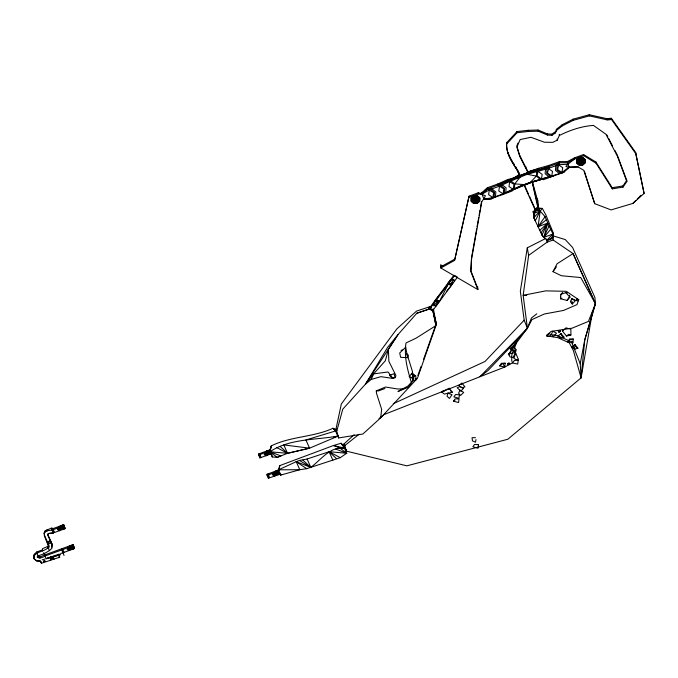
<?xml version="1.0" encoding="UTF-8"?>
<svg xmlns="http://www.w3.org/2000/svg" width="678" height="678" viewBox="0 0 678 678"><rect width="100%" height="100%" fill="white"/><g stroke="black" fill="none" stroke-linecap="round" stroke-linejoin="round"><path stroke-width="1.02" d="M413.394 380.748L412.105 378.163L415.648 375.468L416.199 379.629L413.394 380.748L413.402 377.392M457.481 277.132L432.632 310.77L429.615 309.015L429.623 307.905L453.904 275.209M429.327 308.948L429.352 307.77L430.284 308.21L429.674 308.058L429.327 308.948L429.386 306.846L431.301 307.439M537.01 210.646L535.908 209.595L535.976 210.917M515.865 350.509L515.848 351.441L514.653 352.111L514.119 351.619M519.933 176.153L519.95 175.534L526.772 173.059L549.155 166.525L549.061 165.373L559.46 161.601L567.359 161.627L574.512 157.847L583.597 154.55L595.954 162.067L612.192 187.721L612.285 188.865L623.048 187.094L626.828 181.526L626.743 180.373L617.327 155.118L614.946 150.533M470.888 269.59L471.413 259.132M576.647 300.769L576.453 299.879M517.416 177.026L507.703 179.577L497.72 184.018L497.805 185.162C505.178 181.111 513.085 179.331 519.568 174.119L519.653 175.263M344.848 445.971L344.382 448.082L346.695 453.251L340.271 457.675L306.702 468.684L299.803 469.727L280.548 475.125L278.243 469.956L279.828 465.6L333.466 445.514L341.051 443.268L344.043 445.624M42.502 549.883L36.815 551.943L34.281 554.29L34.154 558.647L36.782 560.799L40.409 560.935L41.451 563.265L59.715 557.214L59.308 555.358M34.154 558.647L34.281 554.29M34.366 555.443C38.18 551.112 44.841 551.333 48.901 547.146L48.867 545.087M48.901 547.146L44.502 536.239L44.172 532.9L45.146 530.916L51.96 527.798L52.138 530.086L53.393 532.891L65.037 528.662L63.698 524.73L52.053 528.959L52.138 530.086L54.562 532.459L53.316 529.662L52.053 528.959M51.842 547.121L52.062 543.925L47.604 533.933M52.062 543.925L51.926 548.265L49.435 550.621L43.841 553.824L38.154 555.892L37.383 557.477L40.002 557.825L39.909 556.68L37.29 556.333L37.383 557.477M558.494 331.813L558.587 330.915L559.926 330.5L560.392 331.22L559.774 331.957L558.494 331.813L558.163 331.067L559.638 331.245L558.494 331.813L559.774 331.957L559.892 331.432M429.386 306.846L416.529 311.1L396.85 328.898L341.356 403.935L336.008 428.894L336.313 432.776L338.619 437.946L362.866 434.022L380.689 417.826L381.646 409.343L376.493 393.265L376.273 390.85L385.502 387.036L397.689 388.994L402.562 388.926L407.97 386.053L413.173 380.35L412.461 371.527L406.868 353.585M572.452 302.354L572.257 304.058L570.351 301.668L571.91 298.54L575.58 300.473L572.257 304.058L571.808 301.066M543.849 237.351L541.993 235.037L533.73 217.596L535.306 209.307M354.145 434.674L344.06 443.87L344.221 446.005L346.526 451.175L406.851 465.845L507.814 439.259L581.097 377.858L580.232 363.73L584.792 339.729L595.437 303.668L573.071 253.589L553.087 239.97L553.401 233.215L545.79 214.782L542.341 208.443L540.18 211.053L535.256 220.833L533.73 217.596L534.281 213.197L533.035 211.816L535.451 209.638L535.544 210.782L535.035 210.587L535.323 209.527M504.712 367.027L505.212 363.239L501.364 363.366L499.686 365.942L504.712 367.027L503.347 364.366M572.868 342.865L573.368 339.076L569.52 339.203L567.842 341.78L572.868 342.865L571.961 341.093M538.281 208.46L538.866 208.129L540.18 211.053L538.095 226.638L547.688 223.155L543.849 237.351L547.027 240.037L547.197 242.114L528.637 255.36L523.162 295.328L527.408 328.22L516.466 342.907L508.517 354.95L517.255 339.78L527.408 328.22L531.967 319.584L544.409 313.982L563.511 310.448L577.029 304.6L578.665 299.668L566.308 291.311L545.722 290.862L523.162 295.328L526.704 295.464M443.243 266.301L440.581 264.751L440.836 268.005L477.863 289.591L470.93 271.776L471.557 259.233L481.787 201.875L483.363 199.315L492.864 197.603L503.059 193.9L503.822 188.874L497.805 185.162L502.262 184.899L506.11 187.831L505.729 192.688L502.059 194.688C521.229 183.78 542.976 178.823 563.808 172.271L569.478 167.322L578.131 166.898L583.8 170.381L594.708 203.671L611.09 209.917L632.82 203.442L644.1 193.442L635.642 152.448L611.437 118.353M549.155 166.525L547.036 168.78L546.629 173.263L550.511 176.568L553.401 176.051L549.002 176.975L545.112 173.67L545.527 169.195L549.155 166.525L547.434 173.043L551.714 176.238L553.401 176.051L541.425 179.034L537.154 175.839L537.951 171.254L539.044 169.381L509.729 181.501L508.958 186.535L513.195 189.289L502.059 194.688L504.237 193.366L504.618 188.509L500.762 185.586L497.805 185.162M513.195 189.289L513.966 184.255L507.797 180.721L519.95 175.534L526.772 173.059L528.315 173.11M545.926 238.376L527.281 247.834L520.331 291.159L524.17 320.186L527.408 328.22L479.914 376.756L383.977 414.605L379.01 418.529M509.729 181.501L499.584 186.119L489.389 189.823L488.575 194.637L492.864 197.603L491.652 198.468L484.033 199.434L481.524 192.874L487.312 187.789L497.72 184.018M492.864 197.603L493.686 192.781L487.406 188.942L487.312 187.789M499.584 186.119L498.762 190.942L503.059 193.9M551.714 176.238L552.528 171.424L548.239 168.458L527.179 174.314L536.349 176.06L540.23 179.356L543.298 178.907L543.358 179.695L563.808 172.271L560.689 172.983L556.791 169.873L557.214 165.195L559.553 162.745L567.452 162.771L574.597 158.991L583.69 155.694L596.047 163.22L612.285 188.865M559.46 161.601L557.604 169.576L561.901 172.543L569.139 167.017L578.131 166.898M561.901 172.543L562.723 167.72L558.426 164.754L548.239 168.458M592.403 312.109L581.097 377.858L573.385 350.602L569.384 342.932L557.63 337.585L546.468 335.881L551.045 331.432L572.147 328.152L588.419 321.414L595.437 303.668L594.911 297.506L572.579 247.462L565.257 239.58L552.756 235.758M541.425 179.034L542.222 174.458L537.951 171.254M471.464 258.081L476.676 228.884M477.041 226.799L478.719 217.418M479.092 215.333L480.024 210.112M480.388 208.027L481.507 201.773M336.635 430.547L332.966 428.301C313.346 437.318 290.608 436.285 271.344 445.861L269.937 451.777L280.912 455.938L277.209 457.353L269.937 451.785C289.599 438.361 315.863 440.175 338.458 435.954L309.583 448.166L287.54 453.311L277.217 457.353L272.242 456.947L269.937 451.777L270.344 450.506L258.657 455.116L259.903 457.913L271.556 453.684M590.148 322.253L590.546 320.186M476.007 439.53L475.481 442.259L472.439 440.819L472.049 437.683L475.498 437.708M280.073 473.219L280.336 474.193L268.369 478.176L267.124 475.371L278.946 471.083L279.828 465.6M65.037 528.662L63.698 524.73L60.308 526.145L58.393 527.815L58.418 529.365L62.995 526.764L63.783 527.416L62.579 526.298L60.308 526.145L58.181 527.891L52.138 530.086L47.223 530.696L47.129 529.543M63.588 527.628L63.622 529.179L58.232 529.577L59.427 530.696M62.495 525.17L63.834 529.094L63.842 527.543M67.486 548.46L67.63 549.35L67.639 547.79L69.766 546.044L73.165 544.629L74.504 548.553L60.867 553.511L58.435 557.68M73.241 547.315L72.046 546.197L69.766 546.044L67.851 547.714L67.885 549.256L72.461 546.654L72.995 547.4M67.69 549.477L68.893 550.595L70.309 549.426L69.105 550.519L67.936 549.383L73.08 549.07L73.055 547.527M71.775 548.892L73.292 548.994L73.3 547.434M270.514 449.845L266.818 451.175L264.903 452.845L264.937 454.387L269.513 451.785L270.047 452.531M270.107 452.658L270.132 454.201L264.988 454.514L266.157 455.65L267.429 454.531L265.946 455.726L264.742 454.607M278.692 470.21L275.285 471.43L273.37 473.1L273.404 474.651L277.98 472.049L278.514 472.795M273.209 474.863L274.412 475.981L275.827 474.82L274.624 475.905L273.454 474.77L278.599 474.464L278.573 472.913M440.836 268.005L454.582 260.411L469.074 196.128L478.168 192.823L481.1 193.391L481.524 192.874M454.582 260.411L469.074 196.128M448.989 389.503L449.277 388.265L441.522 391.85L444.319 394.096L452.302 392.215L449.277 388.265M270.344 449.904L271.344 445.861L270.081 449.531L270.2 451.023M429.75 308.99L416.817 313.244L397.952 334.669L388.392 349.314L385.333 360.772L373.637 373.892L365.595 384.019L342.771 409.165L336.313 432.776M461.659 384.231L461.955 383.112L464.964 386.943L461.794 387.68L458.794 385.468L461.955 383.112M552.816 235.232L553.401 233.215L552.782 234.817M434.276 305.49L433.267 304.236L434.505 301.524L435.886 300.71L436.522 298.617L448.395 283.887L448.302 282.76L450.345 280.209L451.726 279.395L453.455 279.692M434.403 305.566L436.132 305.863L439.166 300.939M595.437 303.668L580.715 277.548L561.384 275.734L552.994 271.658L557.07 263.776L573.071 253.589L595.437 303.668L584.792 339.729L581.097 377.858L580.936 375.824M407.588 357.645L405.707 347.178L399.698 353.001L400.639 357.331L407.588 357.645L408.419 354.958M513.034 347.153L513.348 346.17L516.348 349.865L513.204 350.924L510.212 348.839L513.348 346.17M560.714 334.525L561.028 333.542L564.028 337.237L560.884 338.297L557.892 336.212L561.028 333.542M574.605 345.466L574.919 344.483L577.919 348.187L574.775 349.238L571.783 347.153L574.919 344.483M417.86 375.459L421.038 366.493M423.504 359.518L436.2 323.635L433.403 308.999M538.866 208.129L538.739 209.621L536.264 208.256L535.366 209.849L535.908 211.044M516.466 342.907L511.831 354.713L511.704 360.154L512.373 362.942L504.627 367.129L479.914 376.756L487.948 370.586L517.255 339.78M527.408 328.22L531.425 318.024L536.823 313.778M516.805 145.914L518.026 143.1M437.361 303.151L436.259 305.693L434.556 305.371M452.836 282.684L452.099 284.379L450.395 284.057M365.595 384.019L397.952 334.669L387.562 347.45L365.595 384.019L371.188 379.46L373.637 373.892L388.036 371.968L392.977 378.443L395.427 377.553L395.867 375.4L388.858 361.323L388.392 349.314M562.511 331.144L565.952 327.847L570.868 329.127L570.901 335.034L566.435 336.042L562.511 331.144L563.265 329.432M528.34 173.356L519.695 156.287L516.899 147.067L520.145 139.558L530.976 137.303L544.493 142.236L552.748 142.346L557.231 140.177L559.375 135.456C569.893 130.252 581.487 126.201 593.479 125.422L605.988 134.286L617.421 156.262L626.828 181.526M450.116 284.184L449.107 282.921L450.328 280.031M450.243 284.251L451.972 284.548L452.794 282.743M534.662 214.951L534.281 213.197L540.18 211.053L545.061 216.638L549.087 225.969L543.849 237.351L541.976 235.037L541.154 232.562L547.688 223.155L539.79 230.334M520.136 176.331C515.839 165.398 505.941 156.635 506.661 144.016L517.094 132.71L528.365 131.447L538.188 131.176L547.417 135.024L551.934 135.337L555.358 132.939L556.426 129.303L562.291 124.667L573.164 119.159L589.301 114.735L606.691 118.633L611.412 118.345L611.531 119.506L635.735 153.592L644.1 193.442M555.358 132.939L556.519 130.456L562.376 125.811L573.257 120.311L589.385 115.879L606.776 119.777L611.531 119.506M541.976 235.037L547.688 223.155M58.774 555.104L52.198 556.655L54.054 556.816L58.774 555.104L59.266 554.087L46.451 558.579L52.138 556.511L53.96 559.308L53.198 557.596L52.613 557.587L50.138 558.486L50.765 559.884L52.613 557.587M45.146 530.916L44.265 534.044L44.172 532.9M48.477 533.493L53.393 532.891L48.477 533.493L47.697 535.078L52.155 545.07M446.895 285.523L448.302 282.76L449.107 282.921M269.352 451.37L270.217 449.76L270.488 450.378L270.217 449.76L258.564 453.989L258.657 455.116M577.944 301.074L578.707 299.778L576.995 298.939M560.486 296.82L560.511 298.778L567.088 300.413L568.952 297.371M412.927 376.824L412.105 378.163L414.283 376.815M413.173 380.35L408.605 387.121L397.978 391.52L402.562 388.926M623.048 187.094L622.955 185.942L626.743 180.373M550.697 334.72L549.587 336.347L546.722 335.941L547.138 334.635L549.375 333.288L550.426 334.746M545.061 216.638L538.095 226.638L546.087 219.943M552.994 271.658L556.435 266.818M74.504 548.553L73.165 544.629L72.046 546.197L69.766 546.044L67.639 547.79M58.172 529.45C57.13 526.018 63.19 527.891 63.698 524.73M63.834 529.094L64.952 527.526L63.088 526.908M73.292 548.994L74.41 547.426M264.683 454.48L264.691 452.921L266.818 451.175L269.098 451.319L270.217 449.76M273.149 474.736L273.158 473.185L275.285 471.43L277.565 471.583L278.548 469.795L299.803 469.727L296.218 461.693L278.243 469.956M453.514 401.173L455.209 398.808L459.074 398.969L458.565 402.571L453.514 401.173L454.98 400.283M433.92 305.973L437.971 300.524M449.887 284.735L453.938 279.285M514.958 350.238L514.102 351.365L515.288 352.026M429.242 307.905L429.852 308.024M429.674 308.058L429.64 309.134M432.81 309.795L432.784 310.982L432.505 309.719M446.632 291.243L451.251 285.514L448.395 283.887L439.463 301.371L436.607 299.744L436.522 298.617L433.395 304.058L434.429 305.295M409.139 376.663L412.114 373.095L415.012 375.519L411.944 377.544L410.071 376.96M574.512 157.847L574.597 158.991L567.884 164.22L565.918 166.559L569.478 167.313M550.951 229.003L543.849 237.351L553.011 234.029L549.087 225.969M429.615 309.015L454.624 275.505L456.769 276.726M529.535 172.382L530.789 170.924L528.162 172.966L528.543 173.237M562.715 292.311L560.452 294.862M567.088 300.413L569.935 297.193L569.537 295.261M506.661 144.016L506.576 142.872L517 131.557L528.272 130.303L538.103 130.032L547.324 133.88L551.841 134.193L555.265 131.786M380.689 417.826L417.436 378.307L435.946 325.576L432.793 309.829L436.2 323.635L432.793 309.829M524.17 320.186L485.033 361.467L393.376 403.664M533.73 217.596L540.18 211.053M547.027 240.037L553.011 234.029L552.926 237.893L547.027 240.037L547.197 242.114L553.087 239.97M632.82 203.442L635.803 200.468M637.295 198.985L641.024 195.264M507.703 179.577L507.856 181.518L487.406 188.942L481.753 194.332L478.253 193.967L469.168 197.273M538.205 210.468L537.12 210.027L537.035 209.248L537.866 207.68L537.171 198.857L532.281 181.611L538.595 208.536M42.587 551.028L42.409 548.731L48.808 546.002M48.63 547.044L48.07 547.57L49.435 550.621M481.609 194.018L487.406 188.942L491.948 188.891L495.847 192.001L495.423 196.679L491.652 198.468L483.897 199.12L485.38 195.798L481.753 194.332L489.389 189.823M344.526 445.836L346.695 453.251L329.084 451.718L307.1 459.006L299.481 460.447L296.218 461.693L310.846 467.396C320.804 459.904 330.372 446.149 344.382 448.082L341.051 443.268M344.221 446.005L359.128 434.234M62.995 526.764L62.368 526.374L58.418 529.365L58.393 527.815M72.461 546.654L71.834 546.273L67.885 549.256L67.851 547.714M269.513 451.785L268.886 451.404L264.937 454.387L264.903 452.845M277.98 472.049L277.353 471.659L273.404 474.651L273.37 473.1M566.435 336.042L568.698 334.339M499.686 365.942L502.11 364.12M567.842 341.78L569.461 340.568M529.671 172.602L533.51 170.025M539.459 179.636L543.298 178.907A84.597 38.01 -24.1 0 0 512.051 190.247L514.382 188.738L514.755 183.899L520.373 176.788L507.797 180.721L510.907 180.958L514.755 183.899L523.84 184.569L512.051 190.247L512.11 191.035L491.652 198.468L491.703 199.035L484.033 199.434M576.444 300.074L577.47 299.422L577.241 300.464L578.707 299.778M440.751 266.861L454.489 259.267M491.652 198.468L494.067 197.162L494.499 192.484L490.601 189.382L487.406 188.942M45.231 532.069L47.333 530.942L47.24 529.798M280.548 475.125L281.98 474.38M389.519 375.332L394.011 373.722L395.02 377.366L392.393 378.18L389.519 375.332L390.977 374.603M510.212 348.839L512.178 347.848M571.783 347.153L573.741 346.17M522.577 175.102L526.772 173.059L521.636 175.382M561.952 298.117L560.511 298.778L560.952 294.345L565.74 292.65L567.444 292.989M443.336 391.053L441.522 391.85L444.319 390.977M513.873 178.128L519.95 175.534L513.882 177.95L518.924 176.45M512.051 190.247L531.027 182.585L543.298 178.907L530.654 182.094L536.349 176.06L536.756 171.576L539.044 169.381L529.23 172.729M530.094 172.39L539.002 168.805L529.823 172.729L538.959 168.237L549.061 165.373M46.528 558.731L52.138 556.511M57.622 529.798L64.444 527.323M67.088 549.697L73.902 547.222M535.476 210.621L538.976 209.239M524.789 184.391L531.171 182.068M523.874 184.721L534.671 208.841L537.866 207.68L532.077 181.738M537.171 198.857L537.9 200.485L538.501 208.146L537.781 208.409L538.518 208.366M535.425 210.536L539.086 209.494M270.225 449.955L270.666 450.311L270.395 449.692M62.579 526.298L63.791 525.857M264.081 454.701L270.903 452.226M336.678 431.962L336.576 432.098M50.706 541.654L50.24 540.773L47.045 541.934L47.511 542.807L50.706 541.654L51.214 542.951L48.011 544.112L48.672 546.332M278.726 469.727C279.056 472.422 278.082 468.896 278.98 470.1M344.348 445.904L344.577 447.251L344.805 446.81M46.096 558.867L44.748 554.926L73.165 544.629M278.853 469.93L267.03 474.244L267.124 475.371M44.892 555.231L44.977 556.375L40.138 558.138L40.044 556.994L44.748 554.926M73.249 545.756L44.841 556.07M272.548 474.956L279.37 472.481M42.146 559.833L44.943 559.07M62.851 552.782L64.029 552.358L62.774 549.561L61.512 548.858L64.054 555.468M43.409 561.181L44.833 560.664L45.079 561.223L43.663 561.74L43.409 561.181L45.079 561.223M538.137 210.307L537.154 209.324L538.663 209.468L537.866 207.68L538.137 208.849M384.96 388.536L378.324 390.943L376.273 390.85M538.942 209.171L538.501 208.146M416.817 313.244L429.462 308.837L432.878 310.846L435.946 325.576L416.106 338.169L406.02 342.949C403.919 356.255 407.368 369.569 411.326 382.197M333.635 437.293L336.551 436.335M337.305 433.369L336.152 430.784L305.914 439.954L309.583 448.166L287.54 453.311L269.937 451.785M50.138 558.486L53.198 557.596M371.188 379.46L380.875 376.663L392.977 378.443M563.808 172.271L559.342 173.466L555.435 170.364L555.867 165.686L559.553 162.745L539.112 170.17L538.959 168.237L528.069 171.814L519.602 155.143L517.085 146.838M508.136 364.476L507.669 363.755L509.5 363.222M270.285 453.531L264.988 454.514L266.157 455.65M278.751 473.786L273.454 474.77L274.624 475.905M58.477 529.484L59.639 530.62L58.477 529.484L63.774 528.501M73.232 548.4L67.936 549.383L69.105 550.519M612.192 187.721L622.955 185.942M401.012 350.297L402.639 350.06M508.831 353.602L515.433 352.772L513.119 357.56L509.89 356.848L508.831 353.602L510.373 353.645M571.673 339.186L573.368 339.076M503.517 363.349L505.212 363.239M611.505 119.489L606.776 119.777L606.691 118.633L611.412 118.345M538.646 208.477L538.196 208.307L542.341 208.443L538.205 208.307M558.426 164.754L567.884 164.22L569.139 167.017M435.886 300.71L437.615 301.007M536.467 209.451L536.264 208.256L537.061 210.044L534.671 208.841L535.544 210.782M569.52 339.203L570.715 339.254M501.364 363.366L502.559 363.416M268.827 454.023L270.344 454.124L270.353 452.565M277.294 474.286L278.811 474.388L278.819 472.829M268.886 451.404L266.801 450.997M277.353 471.659L275.268 471.252M276.539 474.236L278.599 474.464M62.368 526.374L60.291 525.967M69.766 546.044L71.834 546.273M71.02 548.841L73.08 549.07M309.583 448.166L283.794 444.912L287.54 453.311L276.361 447.353M451.158 284.387L451.972 284.548M552.604 334.729L558.028 335.873L570.486 341.356M573.257 299.812L575.58 300.473M429.623 307.905L433.318 309.795M569.435 334.568L570.901 335.034M411.648 374.442L415.012 375.519M453.302 279.895L451.599 279.565L450.345 280.209L449.234 282.751L450.268 283.98M437.463 301.202L434.488 301.346M332.839 460.125L329.084 451.718L340.271 457.675M261.081 457.489L259.827 454.692L258.564 453.989L259.403 455.853M62.774 549.561L61.512 548.858L61.605 549.985L64.029 552.358M299.481 460.447L310.846 467.396L307.1 459.006M269.098 451.319L270.293 452.446M277.565 471.583L278.76 472.702M296.218 461.693L306.702 468.684M561.469 335.424L564.028 337.237M575.359 346.365L577.919 348.187M450.599 391.003L452.302 392.215M335.83 430.988L332.966 428.301L336.72 430.988M332.966 428.301L336.152 430.784M453.429 279.963L454.463 281.201M437.59 301.278L438.624 302.507M302.863 460.099L310.846 467.396M453.582 279.768L454.591 281.031M437.742 301.074L438.751 302.337M329.084 451.718L336.517 458.642M280.116 446.387L287.54 453.311M415.089 378.519L416.199 379.629M565.74 292.65L569.935 297.193M536.264 208.256L537.035 209.248M534.671 208.841L535.366 209.849M512.161 161.008L510.551 158.423L510.636 159.576M513.238 162.72L514.314 164.44M515.933 167.017L517.636 170.746C511.924 162.339 506.135 153.482 506.576 142.872M559.986 330.533L560.392 331.22M606.852 134.973L607.802 136.803M608.759 138.634L612.565 145.956M571.91 298.54L572.283 299.269M519.551 175.475L518.009 171.585L520.136 176.238M524.653 185.501L528.535 194.188M529.399 196.112L534.578 207.688M517.95 170.5L519.162 173.212M548.451 239.698L548.095 239.826M507.797 152.262L510.153 157.55M344.06 443.87L344.822 445.599M336.008 428.894L336.78 430.615M336.958 432.954L338.11 435.522M270.581 451.879L271.725 454.446M269.547 477.753L268.208 473.82M268.285 477.049L267.03 474.244L268.293 474.947L268.369 478.176M47.248 541.451L44.409 535.095L44.502 536.239M38.154 555.892L36.798 552.841L34.112 555.367L33.9 558.731L36.688 561.045L40.519 561.181L41.451 563.265L41.358 562.121M518.009 171.585L520.06 176.331M412.114 373.095L412.961 375.171M571.444 341.78L580.232 363.73M470.837 270.632L477.77 288.447M47.511 542.807L48.011 544.112M533.035 211.816L534.747 216.57M584.351 171.187L594.708 203.671M567.884 164.22L567.359 161.627M527.281 247.834L528.637 255.36M271.929 454.955L272.242 456.947M574.512 346.661L574.775 349.238M635.642 152.448L635.735 153.592M595.954 162.067L596.047 163.22M589.301 114.735L589.385 115.879M583.597 154.55L583.69 155.694M573.164 119.159L573.257 120.311M562.291 124.667L562.376 125.811M559.282 134.312L559.375 135.456M556.426 129.303L556.519 130.456M557.138 139.032L557.231 140.177M551.841 134.193L551.934 135.337M547.324 133.88L547.417 135.024M551.85 237.215L551.968 238.698L548.061 240.122L548.027 239.673M551.714 237.342L551.79 238.309M538.103 130.032L538.188 131.176M535.103 209.875L535.179 210.909M534.959 209.544L535.145 211.205L539.018 209.341M528.272 130.303L528.365 131.447M525.747 166.619L525.84 167.763M519.602 155.143L519.695 156.287M517 131.557L517.094 132.71M481.1 193.391L481.185 194.535M478.168 192.823L478.253 193.967M477.609 286.345L477.863 289.591M432.708 309.939L432.784 310.982M345.933 449.056L346.085 450.175M338.466 436.005L338.619 437.946M280.251 473.151L280.336 474.193M278.548 469.795L278.768 471.142M270.403 449.887L270.48 450.819M270.259 449.472L270.302 450.887M259.818 456.786L259.903 457.913L259.827 454.692M48.087 546.671L48.18 547.816M43.748 552.68L43.841 553.824M39.07 556.985L39.155 558.13M36.815 551.943L36.909 553.087M432.403 309.863L432.471 310.795M429.377 307.795L429.454 308.821M538.663 209.468L538.679 210.036M538.518 209.519L538.527 209.985M536.891 210.112L536.891 210.578M471.125 197.968L471.032 201.188L473.575 203.451L477.21 203.468L479.821 201.18L479.914 197.968L477.414 195.688L473.736 195.688L471.125 197.968M471.346 198.052L471.261 201.103L473.668 203.256L477.126 203.273L479.6 201.103L479.693 198.044L477.312 195.883L473.82 195.883L471.346 198.052M472.168 198.357L472.1 200.798L474.032 202.519L476.795 202.536L478.778 200.798L478.846 198.349L476.948 196.62L474.151 196.62L472.168 198.357M472.998 198.662L472.947 200.493L474.388 201.781L476.465 201.79L477.956 200.493L478.007 198.654L476.575 197.357L474.481 197.357L472.998 198.662M473.82 198.968L473.786 200.188L474.753 201.044L476.134 201.052L477.126 200.188L477.159 198.959L476.21 198.095L474.812 198.095L473.82 198.968M474.651 199.273L475.109 200.315L476.303 199.883L475.846 198.84L474.651 199.273M576.563 159.694L576.47 162.906L579.004 165.169L582.648 165.186L585.258 162.906L585.351 159.686L582.843 157.415L579.173 157.406L576.563 159.694M576.775 159.771L576.69 162.83L579.105 164.974L582.563 164.991L585.038 162.822L585.122 159.771L582.749 157.601L579.258 157.601L576.775 159.771M577.605 160.076L577.537 162.525L579.461 164.246L582.233 164.254L584.216 162.517L584.283 160.076L582.385 158.347L579.588 158.338L577.605 160.076M578.427 160.381L578.376 162.22L579.826 163.508L581.902 163.517L583.385 162.212L583.436 160.381L582.012 159.084L579.919 159.076L578.427 160.381M579.258 160.686L579.224 161.906L580.19 162.771L581.571 162.779L582.563 161.906L582.597 160.686L581.648 159.822L580.249 159.822L579.258 160.686M580.08 160.991L580.546 162.034L581.732 161.601L581.275 160.559L580.08 160.991M508.093 363.603L508 364.501L509.288 364.645L509.898 363.908L508.72 362.891L508.093 363.603M518.221 360.306L517.721 364.094L512.695 363.018L514.373 360.433L518.221 360.306M478.465 444.658L477.956 448.234L472.897 446.726L474.592 444.404L478.465 444.658M459.438 394.782L458.921 398.283L453.862 396.859L455.565 394.554L459.438 394.782M447.989 393.121L447.048 396.223L449.412 398.444L452.023 394.732L447.989 393.121M515.721 353.153L513.856 358.323L515.992 359.501L518.416 359.374L515.721 353.153M460.015 390.206L458.608 393.062L460.599 395.469L463.71 392.393L460.015 390.206M552.841 331.254L551.282 334.381L553.18 336.771L556.511 333.186L552.841 331.254M463.455 388.35L460.862 391.113L457.15 387.731L460.074 386.553L463.455 388.35M339.415 447.683L335.72 449.099L346.695 453.251L339.415 447.683L333.466 445.514L344.382 448.082L339.415 447.683M551.858 238.097L551.646 238.537L551.858 238.097M346.195 449.921L345.958 450.361L346.195 449.921"/></g></svg>
